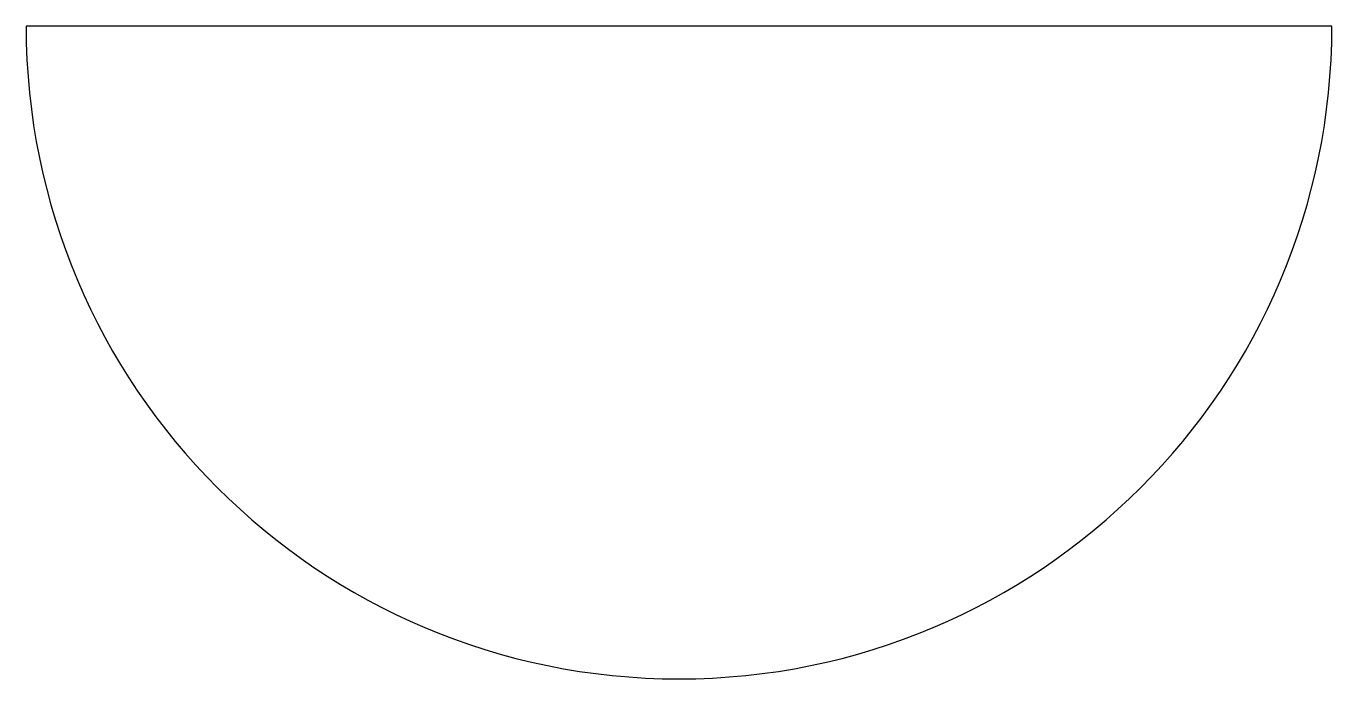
# Model space of a CAD drawing. Header units: millimetres. Extents: x 0 to 2000, y -1000 to 0.
import ezdxf

# ---------------------------------------------------------------- set-up
doc = ezdxf.new("R2010")
doc.units = ezdxf.units.MM

msp = doc.modelspace()

# ---------------------------------------------------------------- linework, layer by layer
msp.add_lwpolyline([(0, 0, 1), (2000, 0)], format="xyb", close=True)

doc.saveas('drawing.dxf')
